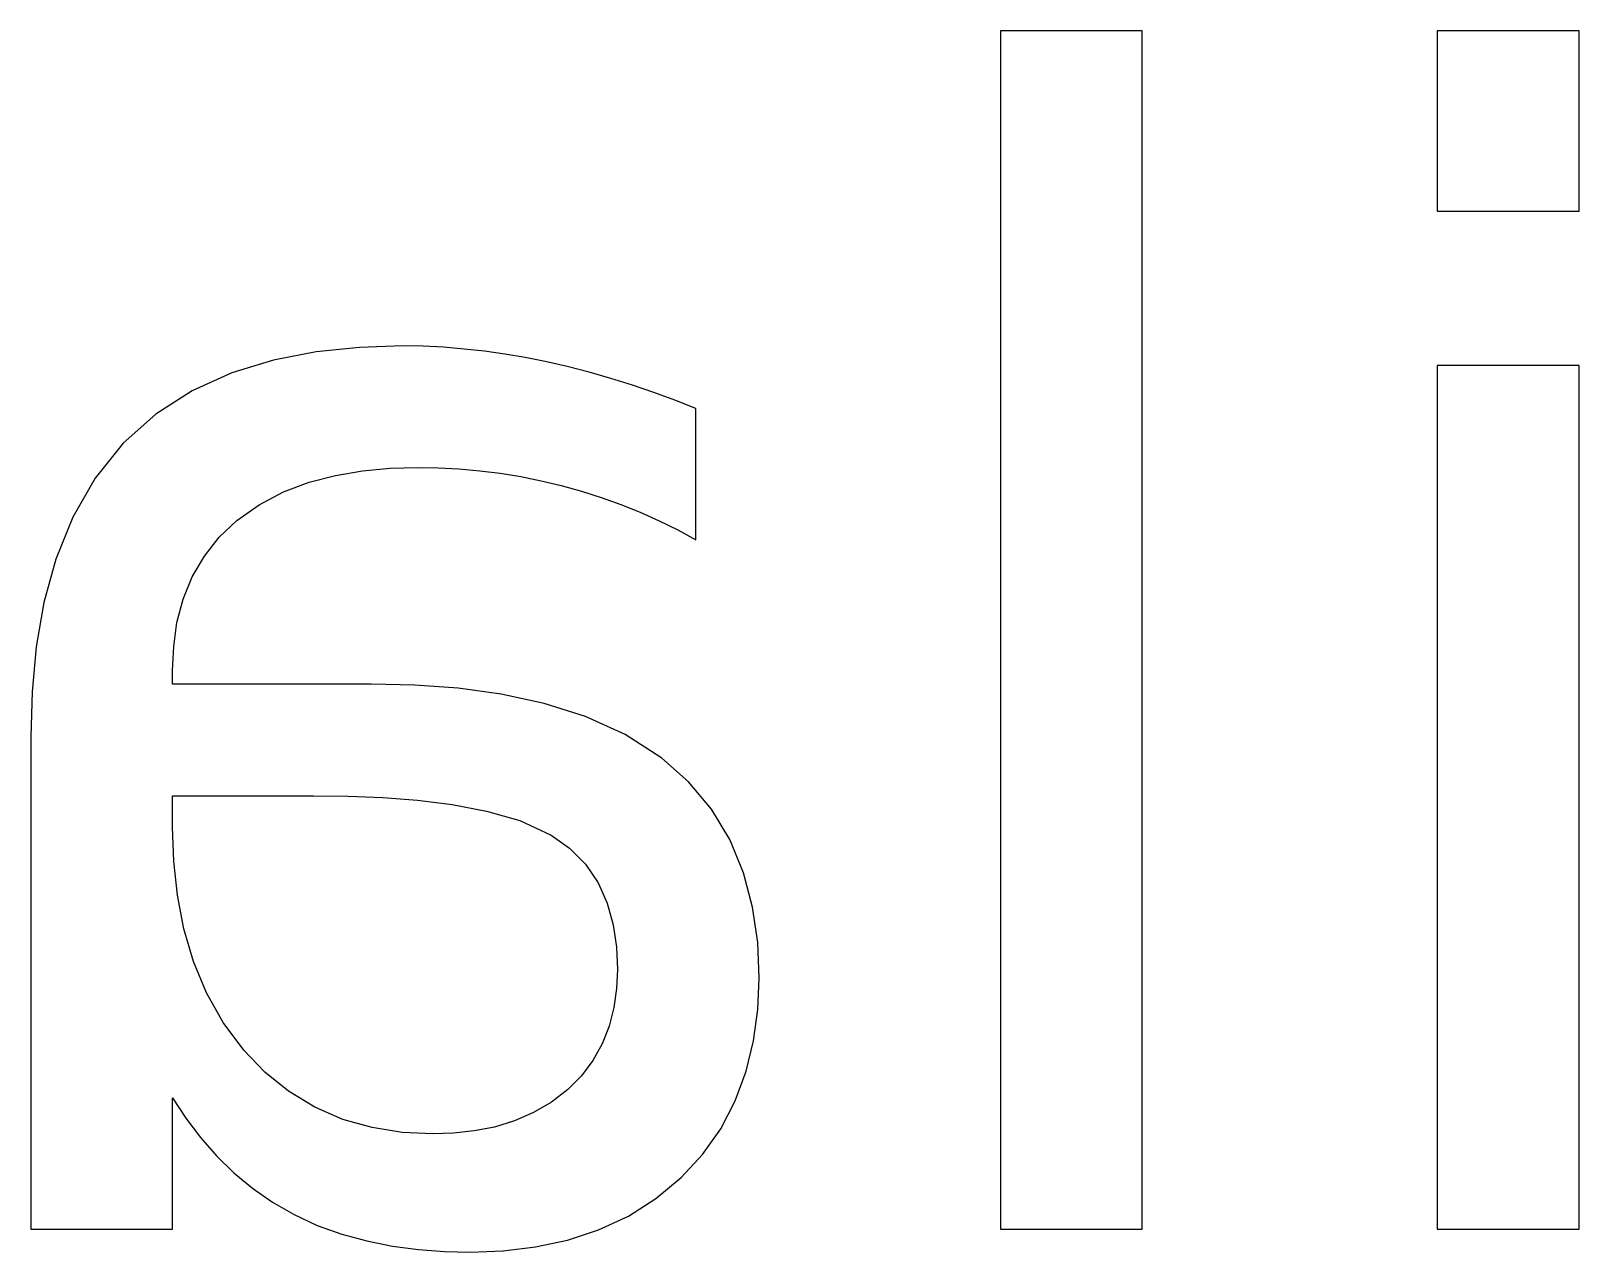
# Model space of a CAD drawing. Header units: metres. Extents: x 0 to 1774, y -720 to 827.
# Drawn here: x 64.31 to 72.39, y 820.99 to 827.37 of the extents above; entities that cross this region are included whole.
import ezdxf

# ---------------------------------------------------------------- set-up
doc = ezdxf.new("R2010")
doc.units = ezdxf.units.M

msp = doc.modelspace()

# ---------------------------------------------------------------- linework, layer by layer
at = {"layer": 'MARK'}
for p, q in [((69.367, 827.371), (69.367, 827.371)), ((69.367, 827.371), (69.367, 827.371)), ((69.367, 827.371), (69.367, 827.371)), ((69.367, 827.371), (69.367, 827.371)), ((69.367, 827.371), (69.367, 827.371)), ((69.367, 827.371), (69.367, 827.371)), ((69.367, 827.371), (69.367, 827.371)), ((69.473, 827.371), (69.367, 827.371)), ((69.473, 827.371), (69.367, 827.371)), ((69.367, 827.371), (69.367, 826.478)), ((69.367, 827.371), (69.367, 826.478)), ((69.578, 827.371), (69.473, 827.371)), ((69.578, 827.371), (69.473, 827.371)), ((69.684, 827.371), (69.578, 827.371)), ((69.684, 827.371), (69.578, 827.371)), ((69.79, 827.371), (69.684, 827.371)), ((69.79, 827.371), (69.684, 827.371)), ((69.895, 827.371), (69.79, 827.371)), ((69.895, 827.371), (69.79, 827.371)), ((70.001, 827.371), (69.895, 827.371)), ((70.001, 827.371), (69.895, 827.371)), ((70.107, 827.371), (70.001, 827.371)), ((70.107, 827.371), (70.001, 827.371)), ((70.107, 827.371), (70.107, 827.371)), ((70.107, 827.371), (70.107, 827.371)), ((70.107, 827.371), (70.107, 827.371)), ((70.107, 827.371), (70.107, 827.371)), ((70.107, 827.371), (70.107, 827.371)), ((70.107, 827.371), (70.107, 827.371)), ((70.107, 827.371), (70.107, 827.371)), ((70.107, 826.478), (70.107, 827.371)), ((70.107, 826.478), (70.107, 827.371)), ((71.647, 827.371), (71.647, 827.371)), ((71.647, 827.371), (71.647, 827.371)), ((71.647, 827.371), (71.647, 827.371)), ((71.647, 827.371), (71.647, 827.371)), ((71.647, 827.371), (71.647, 827.371)), ((71.647, 827.371), (71.647, 827.371)), ((71.647, 827.371), (71.647, 827.371)), ((71.753, 827.371), (71.647, 827.371)), ((71.753, 827.371), (71.647, 827.371)), ((71.647, 827.371), (71.647, 827.237)), ((71.647, 827.371), (71.647, 827.237)), ((71.858, 827.371), (71.753, 827.371)), ((71.858, 827.371), (71.753, 827.371)), ((71.964, 827.371), (71.858, 827.371)), ((71.964, 827.371), (71.858, 827.371)), ((72.07, 827.371), (71.964, 827.371)), ((72.07, 827.371), (71.964, 827.371)), ((72.175, 827.371), (72.07, 827.371)), ((72.175, 827.371), (72.07, 827.371)), ((72.281, 827.371), (72.175, 827.371)), ((72.281, 827.371), (72.175, 827.371)), ((72.387, 827.371), (72.281, 827.371)), ((72.387, 827.371), (72.281, 827.371)), ((72.387, 827.371), (72.387, 827.371)), ((72.387, 827.371), (72.387, 827.371)), ((72.387, 827.371), (72.387, 827.371)), ((72.387, 827.371), (72.387, 827.371)), ((72.387, 827.371), (72.387, 827.371)), ((72.387, 827.371), (72.387, 827.371)), ((72.387, 827.371), (72.387, 827.371)), ((72.387, 827.237), (72.387, 827.371)), ((72.387, 827.237), (72.387, 827.371)), ((71.647, 827.237), (71.647, 827.102)), ((71.647, 827.237), (71.647, 827.102)), ((72.387, 827.102), (72.387, 827.237)), ((72.387, 827.102), (72.387, 827.237)), ((71.647, 827.102), (71.647, 826.967)), ((71.647, 827.102), (71.647, 826.967)), ((72.387, 826.967), (72.387, 827.102)), ((72.387, 826.967), (72.387, 827.102)), ((71.647, 826.967), (71.647, 826.833)), ((71.647, 826.967), (71.647, 826.833)), ((72.387, 826.833), (72.387, 826.967)), ((72.387, 826.833), (72.387, 826.967)), ((71.647, 826.833), (71.647, 826.698)), ((71.647, 826.833), (71.647, 826.698)), ((72.387, 826.698), (72.387, 826.833)), ((72.387, 826.698), (72.387, 826.833)), ((71.647, 826.698), (71.647, 826.563)), ((71.647, 826.698), (71.647, 826.563)), ((72.387, 826.563), (72.387, 826.698)), ((72.387, 826.563), (72.387, 826.698)), ((71.647, 826.563), (71.647, 826.429)), ((71.647, 826.563), (71.647, 826.429)), ((72.387, 826.429), (72.387, 826.563)), ((72.387, 826.429), (72.387, 826.563)), ((69.367, 826.478), (69.367, 825.584)), ((69.367, 826.478), (69.367, 825.584)), ((70.107, 825.584), (70.107, 826.478)), ((70.107, 825.584), (70.107, 826.478)), ((71.647, 826.429), (71.647, 826.429)), ((71.647, 826.429), (71.647, 826.429)), ((71.647, 826.429), (71.647, 826.429)), ((71.647, 826.429), (71.647, 826.429)), ((71.647, 826.429), (71.647, 826.429)), ((71.647, 826.429), (71.647, 826.429)), ((71.647, 826.429), (71.647, 826.429)), ((71.647, 826.429), (71.753, 826.429)), ((71.647, 826.429), (71.753, 826.429)), ((71.753, 826.429), (71.858, 826.429)), ((71.753, 826.429), (71.858, 826.429)), ((71.858, 826.429), (71.964, 826.429)), ((71.858, 826.429), (71.964, 826.429)), ((71.964, 826.429), (72.07, 826.429)), ((71.964, 826.429), (72.07, 826.429)), ((72.07, 826.429), (72.175, 826.429)), ((72.07, 826.429), (72.175, 826.429)), ((72.175, 826.429), (72.281, 826.429)), ((72.175, 826.429), (72.281, 826.429)), ((72.281, 826.429), (72.387, 826.429)), ((72.281, 826.429), (72.387, 826.429)), ((72.387, 826.429), (72.387, 826.429)), ((72.387, 826.429), (72.387, 826.429)), ((72.387, 826.429), (72.387, 826.429)), ((72.387, 826.429), (72.387, 826.429)), ((72.387, 826.429), (72.387, 826.429)), ((72.387, 826.429), (72.387, 826.429)), ((72.387, 826.429), (72.387, 826.429)), ((66.021, 825.718), (65.795, 825.695)), ((66.021, 825.718), (65.795, 825.695)), ((66.248, 825.726), (66.021, 825.718)), ((66.248, 825.726), (66.021, 825.718)), ((66.248, 825.726), (66.248, 825.726)), ((66.248, 825.726), (66.248, 825.726)), ((66.248, 825.726), (66.248, 825.726)), ((66.248, 825.726), (66.248, 825.726)), ((66.248, 825.726), (66.248, 825.726)), ((66.248, 825.726), (66.248, 825.726)), ((66.248, 825.726), (66.248, 825.726)), ((66.354, 825.724), (66.248, 825.726)), ((66.354, 825.724), (66.248, 825.726)), ((66.461, 825.719), (66.354, 825.724)), ((66.461, 825.719), (66.354, 825.724)), ((66.568, 825.71), (66.461, 825.719)), ((66.568, 825.71), (66.461, 825.719)), ((66.674, 825.698), (66.568, 825.71)), ((66.674, 825.698), (66.568, 825.71)), ((66.78, 825.683), (66.674, 825.698)), ((66.78, 825.683), (66.674, 825.698)), ((65.573, 825.652), (65.356, 825.585)), ((65.573, 825.652), (65.356, 825.585)), ((65.795, 825.695), (65.573, 825.652)), ((65.795, 825.695), (65.573, 825.652)), ((66.886, 825.665), (66.78, 825.683)), ((66.886, 825.665), (66.78, 825.683)), ((66.991, 825.644), (66.886, 825.665)), ((66.991, 825.644), (66.886, 825.665)), ((66.991, 825.644), (66.991, 825.644)), ((66.991, 825.644), (66.991, 825.644)), ((66.991, 825.644), (66.991, 825.644)), ((66.991, 825.644), (66.991, 825.644)), ((66.991, 825.644), (66.991, 825.644)), ((66.991, 825.644), (66.991, 825.644)), ((66.991, 825.644), (66.991, 825.644)), ((67.106, 825.618), (66.991, 825.644)), ((67.106, 825.618), (66.991, 825.644)), ((67.22, 825.589), (67.106, 825.618)), ((67.22, 825.589), (67.106, 825.618)), ((71.647, 825.623), (71.647, 825.623)), ((71.647, 825.623), (71.647, 825.623)), ((71.647, 825.623), (71.647, 825.623)), ((71.647, 825.623), (71.647, 825.623)), ((71.647, 825.623), (71.647, 825.623)), ((71.647, 825.623), (71.647, 825.623)), ((71.647, 825.623), (71.647, 825.623)), ((71.753, 825.623), (71.647, 825.623)), ((71.753, 825.623), (71.647, 825.623)), ((71.647, 825.623), (71.647, 824.979)), ((71.647, 825.623), (71.647, 824.979)), ((71.858, 825.623), (71.753, 825.623)), ((71.858, 825.623), (71.753, 825.623)), ((71.964, 825.623), (71.858, 825.623)), ((71.964, 825.623), (71.858, 825.623)), ((72.07, 825.623), (71.964, 825.623)), ((72.07, 825.623), (71.964, 825.623)), ((72.175, 825.623), (72.07, 825.623)), ((72.175, 825.623), (72.07, 825.623)), ((72.281, 825.623), (72.175, 825.623)), ((72.281, 825.623), (72.175, 825.623)), ((72.387, 825.623), (72.281, 825.623)), ((72.387, 825.623), (72.281, 825.623)), ((72.387, 825.623), (72.387, 825.623)), ((72.387, 825.623), (72.387, 825.623)), ((72.387, 825.623), (72.387, 825.623)), ((72.387, 825.623), (72.387, 825.623)), ((72.387, 825.623), (72.387, 825.623)), ((72.387, 825.623), (72.387, 825.623)), ((72.387, 825.623), (72.387, 825.623)), ((72.387, 824.979), (72.387, 825.623)), ((72.387, 824.979), (72.387, 825.623)), ((65.356, 825.585), (65.149, 825.492)), ((65.356, 825.585), (65.149, 825.492)), ((67.333, 825.556), (67.22, 825.589)), ((67.333, 825.556), (67.22, 825.589)), ((67.446, 825.521), (67.333, 825.556)), ((67.446, 825.521), (67.333, 825.556)), ((69.367, 825.584), (69.367, 824.69)), ((69.367, 825.584), (69.367, 824.69)), ((70.107, 824.69), (70.107, 825.584)), ((70.107, 824.69), (70.107, 825.584)), ((65.149, 825.492), (64.958, 825.37)), ((65.149, 825.492), (64.958, 825.37)), ((67.558, 825.483), (67.446, 825.521)), ((67.558, 825.483), (67.446, 825.521)), ((67.668, 825.443), (67.558, 825.483)), ((67.668, 825.443), (67.558, 825.483)), ((67.778, 825.4), (67.668, 825.443)), ((67.778, 825.4), (67.668, 825.443)), ((67.778, 825.4), (67.778, 825.4)), ((67.778, 825.4), (67.778, 825.4)), ((67.778, 825.4), (67.778, 825.4)), ((67.778, 825.4), (67.778, 825.4)), ((67.778, 825.4), (67.778, 825.4)), ((67.778, 825.4), (67.778, 825.4)), ((67.778, 825.4), (67.778, 825.4)), ((67.778, 825.302), (67.778, 825.4)), ((67.778, 825.302), (67.778, 825.4)), ((64.958, 825.37), (64.789, 825.219)), ((64.958, 825.37), (64.789, 825.219)), ((67.778, 825.204), (67.778, 825.302)), ((67.778, 825.204), (67.778, 825.302)), ((64.789, 825.219), (64.642, 825.036)), ((64.789, 825.219), (64.642, 825.036)), ((64.789, 825.219), (64.789, 825.219)), ((64.789, 825.219), (64.789, 825.219)), ((64.789, 825.219), (64.789, 825.219)), ((64.789, 825.219), (64.789, 825.219)), ((64.789, 825.219), (64.789, 825.219)), ((64.789, 825.219), (64.789, 825.219)), ((64.789, 825.219), (64.789, 825.219)), ((67.778, 825.106), (67.778, 825.204)), ((67.778, 825.106), (67.778, 825.204)), ((65.759, 825.014), (65.897, 825.05)), ((65.759, 825.014), (65.897, 825.05)), ((65.897, 825.05), (66.038, 825.074)), ((65.897, 825.05), (66.038, 825.074)), ((66.038, 825.074), (66.181, 825.087)), ((66.038, 825.074), (66.181, 825.087)), ((66.181, 825.087), (66.324, 825.091)), ((66.181, 825.087), (66.324, 825.091)), ((66.324, 825.091), (66.324, 825.091)), ((66.324, 825.091), (66.324, 825.091)), ((66.324, 825.091), (66.324, 825.091)), ((66.324, 825.091), (66.324, 825.091)), ((66.324, 825.091), (66.324, 825.091)), ((66.324, 825.091), (66.324, 825.091)), ((66.324, 825.091), (66.324, 825.091)), ((66.324, 825.091), (66.432, 825.09)), ((66.324, 825.091), (66.432, 825.09)), ((66.432, 825.09), (66.541, 825.084)), ((66.432, 825.09), (66.541, 825.084)), ((66.541, 825.084), (66.649, 825.074)), ((66.541, 825.084), (66.649, 825.074)), ((66.649, 825.074), (66.756, 825.061)), ((66.649, 825.074), (66.756, 825.061)), ((66.756, 825.061), (66.863, 825.044)), ((66.756, 825.061), (66.863, 825.044)), ((67.778, 825.008), (67.778, 825.106)), ((67.778, 825.008), (67.778, 825.106)), ((64.642, 825.036), (64.525, 824.832)), ((64.642, 825.036), (64.525, 824.832)), ((65.625, 824.964), (65.759, 825.014)), ((65.625, 824.964), (65.759, 825.014)), ((66.863, 825.044), (66.97, 825.022)), ((66.863, 825.044), (66.97, 825.022)), ((66.97, 825.022), (67.075, 824.997)), ((66.97, 825.022), (67.075, 824.997)), ((67.075, 824.997), (67.075, 824.997)), ((67.075, 824.997), (67.075, 824.997)), ((67.075, 824.997), (67.075, 824.997)), ((67.075, 824.997), (67.075, 824.997)), ((67.075, 824.997), (67.075, 824.997)), ((67.075, 824.997), (67.075, 824.997)), ((67.075, 824.997), (67.075, 824.997)), ((67.075, 824.997), (67.18, 824.968)), ((67.075, 824.997), (67.18, 824.968)), ((67.18, 824.968), (67.283, 824.935)), ((67.18, 824.968), (67.283, 824.935)), ((67.778, 824.91), (67.778, 825.008)), ((67.778, 824.91), (67.778, 825.008)), ((71.647, 824.979), (71.647, 824.335)), ((71.647, 824.979), (71.647, 824.335)), ((72.387, 824.335), (72.387, 824.979)), ((72.387, 824.335), (72.387, 824.979)), ((65.382, 824.814), (65.498, 824.897)), ((65.382, 824.814), (65.498, 824.897)), ((65.498, 824.897), (65.625, 824.964)), ((65.498, 824.897), (65.625, 824.964)), ((67.283, 824.935), (67.385, 824.898)), ((67.283, 824.935), (67.385, 824.898)), ((67.385, 824.898), (67.486, 824.858)), ((67.385, 824.898), (67.486, 824.858)), ((67.778, 824.812), (67.778, 824.91)), ((67.778, 824.812), (67.778, 824.91)), ((64.525, 824.832), (64.437, 824.613)), ((64.525, 824.832), (64.437, 824.613)), ((65.29, 824.728), (65.382, 824.814)), ((65.29, 824.728), (65.382, 824.814)), ((65.382, 824.814), (65.382, 824.814)), ((65.382, 824.814), (65.382, 824.814)), ((65.382, 824.814), (65.382, 824.814)), ((65.382, 824.814), (65.382, 824.814)), ((65.382, 824.814), (65.382, 824.814)), ((65.382, 824.814), (65.382, 824.814)), ((65.382, 824.814), (65.382, 824.814)), ((67.486, 824.858), (67.585, 824.813)), ((67.486, 824.858), (67.585, 824.813)), ((67.585, 824.813), (67.683, 824.766)), ((67.585, 824.813), (67.683, 824.766)), ((67.778, 824.714), (67.778, 824.812)), ((67.778, 824.714), (67.778, 824.812)), ((65.212, 824.629), (65.29, 824.728)), ((65.212, 824.629), (65.29, 824.728)), ((67.683, 824.766), (67.778, 824.714)), ((67.683, 824.766), (67.778, 824.714)), ((67.778, 824.714), (67.778, 824.714)), ((67.778, 824.714), (67.778, 824.714)), ((67.778, 824.714), (67.778, 824.714)), ((67.778, 824.714), (67.778, 824.714)), ((67.778, 824.714), (67.778, 824.714)), ((67.778, 824.714), (67.778, 824.714)), ((67.778, 824.714), (67.778, 824.714)), ((69.367, 824.69), (69.367, 823.796)), ((69.367, 824.69), (69.367, 823.796)), ((70.107, 823.796), (70.107, 824.69)), ((70.107, 823.796), (70.107, 824.69)), ((64.437, 824.613), (64.375, 824.386)), ((64.437, 824.613), (64.375, 824.386)), ((65.149, 824.52), (65.212, 824.629)), ((65.149, 824.52), (65.212, 824.629)), ((65.101, 824.403), (65.149, 824.52)), ((65.101, 824.403), (65.149, 824.52)), ((65.069, 824.281), (65.101, 824.403)), ((65.069, 824.281), (65.101, 824.403)), ((64.375, 824.386), (64.335, 824.154)), ((64.375, 824.386), (64.335, 824.154)), ((71.647, 824.335), (71.647, 823.691)), ((71.647, 824.335), (71.647, 823.691)), ((72.387, 823.691), (72.387, 824.335)), ((72.387, 823.691), (72.387, 824.335)), ((65.052, 824.157), (65.069, 824.281)), ((65.052, 824.157), (65.069, 824.281)), ((64.335, 824.154), (64.314, 823.92)), ((64.335, 824.154), (64.314, 823.92)), ((65.046, 824.031), (65.052, 824.157)), ((65.046, 824.031), (65.052, 824.157)), ((65.046, 824.031), (65.046, 824.031)), ((65.046, 824.031), (65.046, 824.031)), ((65.046, 824.031), (65.046, 824.031)), ((65.046, 824.031), (65.046, 824.031)), ((65.046, 824.031), (65.046, 824.031)), ((65.046, 824.031), (65.046, 824.031)), ((65.046, 824.031), (65.046, 824.031)), ((65.046, 824.021), (65.046, 824.031)), ((65.046, 824.021), (65.046, 824.031)), ((65.046, 824.011), (65.046, 824.021)), ((65.046, 824.011), (65.046, 824.021)), ((65.046, 824), (65.046, 824.011)), ((65.046, 824), (65.046, 824.011)), ((65.046, 823.99), (65.046, 824)), ((65.046, 823.99), (65.046, 824)), ((64.314, 823.92), (64.307, 823.685)), ((64.314, 823.92), (64.307, 823.685)), ((65.046, 823.98), (65.046, 823.99)), ((65.046, 823.98), (65.046, 823.99)), ((65.046, 823.97), (65.046, 823.98)), ((65.046, 823.97), (65.046, 823.98)), ((65.046, 823.96), (65.046, 823.97)), ((65.046, 823.96), (65.046, 823.97)), ((65.046, 823.96), (65.046, 823.96)), ((65.046, 823.96), (65.046, 823.96)), ((65.046, 823.96), (65.046, 823.96)), ((65.046, 823.96), (65.046, 823.96)), ((65.046, 823.96), (65.046, 823.96)), ((65.046, 823.96), (65.046, 823.96)), ((65.046, 823.96), (65.046, 823.96)), ((65.194, 823.96), (65.046, 823.96)), ((65.194, 823.96), (65.046, 823.96)), ((65.342, 823.96), (65.194, 823.96)), ((65.342, 823.96), (65.194, 823.96)), ((65.49, 823.96), (65.342, 823.96)), ((65.49, 823.96), (65.342, 823.96)), ((65.639, 823.96), (65.49, 823.96)), ((65.639, 823.96), (65.49, 823.96)), ((65.787, 823.96), (65.639, 823.96)), ((65.787, 823.96), (65.639, 823.96)), ((65.935, 823.96), (65.787, 823.96)), ((65.935, 823.96), (65.787, 823.96)), ((66.083, 823.96), (65.935, 823.96)), ((66.083, 823.96), (65.935, 823.96)), ((66.083, 823.96), (66.083, 823.96)), ((66.083, 823.96), (66.083, 823.96)), ((66.083, 823.96), (66.083, 823.96)), ((66.083, 823.96), (66.083, 823.96)), ((66.083, 823.96), (66.083, 823.96)), ((66.083, 823.96), (66.083, 823.96)), ((66.083, 823.96), (66.083, 823.96)), ((66.31, 823.955), (66.083, 823.96)), ((66.31, 823.955), (66.083, 823.96)), ((66.537, 823.938), (66.31, 823.955)), ((66.537, 823.938), (66.31, 823.955)), ((66.762, 823.907), (66.537, 823.938)), ((66.762, 823.907), (66.537, 823.938)), ((66.985, 823.859), (66.762, 823.907)), ((66.985, 823.859), (66.762, 823.907)), ((67.201, 823.79), (66.985, 823.859)), ((67.201, 823.79), (66.985, 823.859)), ((67.408, 823.696), (67.201, 823.79)), ((67.408, 823.696), (67.201, 823.79)), ((69.367, 823.796), (69.367, 822.902)), ((69.367, 823.796), (69.367, 822.902)), ((70.107, 822.902), (70.107, 823.796)), ((70.107, 822.902), (70.107, 823.796)), ((64.307, 823.685), (64.307, 823.685)), ((64.307, 823.685), (64.307, 823.685)), ((64.307, 823.685), (64.307, 823.685)), ((64.307, 823.685), (64.307, 823.685)), ((64.307, 823.685), (64.307, 823.685)), ((64.307, 823.685), (64.307, 823.685)), ((64.307, 823.685), (64.307, 823.685)), ((64.307, 823.685), (64.307, 823.317)), ((64.307, 823.685), (64.307, 823.317)), ((67.6, 823.573), (67.408, 823.696)), ((67.6, 823.573), (67.408, 823.696)), ((71.647, 823.691), (71.647, 823.047)), ((71.647, 823.691), (71.647, 823.047)), ((72.387, 823.047), (72.387, 823.691)), ((72.387, 823.047), (72.387, 823.691)), ((67.6, 823.573), (67.6, 823.573)), ((67.6, 823.573), (67.6, 823.573)), ((67.6, 823.573), (67.6, 823.573)), ((67.6, 823.573), (67.6, 823.573)), ((67.6, 823.573), (67.6, 823.573)), ((67.6, 823.573), (67.6, 823.573)), ((67.6, 823.573), (67.6, 823.573)), ((67.739, 823.45), (67.6, 823.573)), ((67.739, 823.45), (67.6, 823.573)), ((67.859, 823.307), (67.739, 823.45)), ((67.859, 823.307), (67.739, 823.45)), ((65.046, 823.377), (65.046, 823.377)), ((65.046, 823.377), (65.046, 823.377)), ((65.046, 823.377), (65.046, 823.377)), ((65.046, 823.377), (65.046, 823.377)), ((65.046, 823.377), (65.046, 823.377)), ((65.046, 823.377), (65.046, 823.377)), ((65.046, 823.377), (65.046, 823.377)), ((65.046, 823.377), (65.151, 823.377)), ((65.046, 823.377), (65.151, 823.377)), ((65.046, 823.354), (65.046, 823.377)), ((65.046, 823.354), (65.046, 823.377)), ((65.046, 823.33), (65.046, 823.354)), ((65.046, 823.33), (65.046, 823.354)), ((65.151, 823.377), (65.256, 823.377)), ((65.151, 823.377), (65.256, 823.377)), ((65.256, 823.377), (65.361, 823.377)), ((65.256, 823.377), (65.361, 823.377)), ((65.361, 823.377), (65.466, 823.377)), ((65.361, 823.377), (65.466, 823.377)), ((65.466, 823.377), (65.571, 823.377)), ((65.466, 823.377), (65.571, 823.377)), ((65.571, 823.377), (65.676, 823.377)), ((65.571, 823.377), (65.676, 823.377)), ((65.676, 823.377), (65.781, 823.377)), ((65.676, 823.377), (65.781, 823.377)), ((65.781, 823.377), (65.781, 823.377)), ((65.781, 823.377), (65.781, 823.377)), ((65.781, 823.377), (65.781, 823.377)), ((65.781, 823.377), (65.781, 823.377)), ((65.781, 823.377), (65.781, 823.377)), ((65.781, 823.377), (65.781, 823.377)), ((65.781, 823.377), (65.781, 823.377)), ((65.781, 823.377), (65.963, 823.375)), ((65.781, 823.377), (65.963, 823.375)), ((65.963, 823.375), (66.144, 823.367)), ((65.963, 823.375), (66.144, 823.367)), ((66.144, 823.367), (66.325, 823.354)), ((66.144, 823.367), (66.325, 823.354)), ((66.325, 823.354), (66.506, 823.331)), ((66.325, 823.354), (66.506, 823.331)), ((64.307, 823.317), (64.307, 822.95)), ((64.307, 823.317), (64.307, 822.95)), ((65.046, 823.307), (65.046, 823.33)), ((65.046, 823.307), (65.046, 823.33)), ((65.046, 823.283), (65.046, 823.307)), ((65.046, 823.283), (65.046, 823.307)), ((65.046, 823.26), (65.046, 823.283)), ((65.046, 823.26), (65.046, 823.283)), ((66.506, 823.331), (66.684, 823.297)), ((66.506, 823.331), (66.684, 823.297)), ((66.684, 823.297), (66.858, 823.247)), ((66.684, 823.297), (66.858, 823.247)), ((67.955, 823.148), (67.859, 823.307)), ((67.955, 823.148), (67.859, 823.307)), ((65.046, 823.236), (65.046, 823.26)), ((65.046, 823.236), (65.046, 823.26)), ((65.046, 823.213), (65.046, 823.236)), ((65.046, 823.213), (65.046, 823.236)), ((65.046, 823.213), (65.046, 823.213)), ((65.046, 823.213), (65.046, 823.213)), ((65.046, 823.213), (65.046, 823.213)), ((65.046, 823.213), (65.046, 823.213)), ((65.046, 823.213), (65.046, 823.213)), ((65.046, 823.213), (65.046, 823.213)), ((65.046, 823.213), (65.046, 823.213)), ((65.052, 823.035), (65.046, 823.213)), ((65.052, 823.035), (65.046, 823.213)), ((66.858, 823.247), (67.023, 823.171)), ((66.858, 823.247), (67.023, 823.171)), ((67.023, 823.171), (67.023, 823.171)), ((67.023, 823.171), (67.023, 823.171)), ((67.023, 823.171), (67.023, 823.171)), ((67.023, 823.171), (67.023, 823.171)), ((67.023, 823.171), (67.023, 823.171)), ((67.023, 823.171), (67.023, 823.171)), ((67.023, 823.171), (67.023, 823.171)), ((67.023, 823.171), (67.118, 823.104)), ((67.023, 823.171), (67.118, 823.104)), ((68.026, 822.975), (67.955, 823.148)), ((68.026, 822.975), (67.955, 823.148)), ((65.071, 822.857), (65.052, 823.035)), ((65.071, 822.857), (65.052, 823.035)), ((67.118, 823.104), (67.201, 823.02)), ((67.118, 823.104), (67.201, 823.02)), ((71.647, 823.047), (71.647, 822.402)), ((71.647, 823.047), (71.647, 822.402)), ((72.387, 822.402), (72.387, 823.047)), ((72.387, 822.402), (72.387, 823.047)), ((64.307, 822.95), (64.307, 822.583)), ((64.307, 822.95), (64.307, 822.583)), ((67.201, 823.02), (67.267, 822.923)), ((67.201, 823.02), (67.267, 822.923)), ((68.073, 822.795), (68.026, 822.975)), ((68.073, 822.795), (68.026, 822.975)), ((67.267, 822.923), (67.315, 822.816)), ((67.267, 822.923), (67.315, 822.816)), ((69.367, 822.902), (69.367, 822.008)), ((69.367, 822.902), (69.367, 822.008)), ((70.107, 822.008), (70.107, 822.902)), ((70.107, 822.008), (70.107, 822.902)), ((65.105, 822.682), (65.071, 822.857)), ((65.105, 822.682), (65.071, 822.857)), ((67.315, 822.816), (67.346, 822.703)), ((67.315, 822.816), (67.346, 822.703)), ((68.1, 822.611), (68.073, 822.795)), ((68.1, 822.611), (68.073, 822.795)), ((65.155, 822.511), (65.105, 822.682)), ((65.155, 822.511), (65.105, 822.682)), ((67.346, 822.703), (67.363, 822.587)), ((67.346, 822.703), (67.363, 822.587)), ((64.307, 822.583), (64.307, 822.216)), ((64.307, 822.583), (64.307, 822.216)), ((67.363, 822.587), (67.368, 822.47)), ((67.363, 822.587), (67.368, 822.47)), ((68.108, 822.425), (68.1, 822.611)), ((68.108, 822.425), (68.1, 822.611)), ((65.224, 822.347), (65.155, 822.511)), ((65.224, 822.347), (65.155, 822.511)), ((67.368, 822.47), (67.364, 822.37)), ((67.368, 822.47), (67.364, 822.37)), ((67.368, 822.47), (67.368, 822.47)), ((67.368, 822.47), (67.368, 822.47)), ((67.368, 822.47), (67.368, 822.47)), ((67.368, 822.47), (67.368, 822.47)), ((67.368, 822.47), (67.368, 822.47)), ((67.368, 822.47), (67.368, 822.47)), ((67.368, 822.47), (67.368, 822.47)), ((68.101, 822.26), (68.108, 822.425)), ((68.101, 822.26), (68.108, 822.425)), ((68.108, 822.425), (68.108, 822.425)), ((68.108, 822.425), (68.108, 822.425)), ((68.108, 822.425), (68.108, 822.425)), ((68.108, 822.425), (68.108, 822.425)), ((68.108, 822.425), (68.108, 822.425)), ((68.108, 822.425), (68.108, 822.425)), ((68.108, 822.425), (68.108, 822.425)), ((71.647, 822.402), (71.647, 821.758)), ((71.647, 822.402), (71.647, 821.758)), ((72.387, 821.758), (72.387, 822.402)), ((72.387, 821.758), (72.387, 822.402)), ((65.311, 822.192), (65.224, 822.347)), ((65.311, 822.192), (65.224, 822.347)), ((67.364, 822.37), (67.35, 822.271)), ((67.364, 822.37), (67.35, 822.271)), ((67.35, 822.271), (67.325, 822.174)), ((67.35, 822.271), (67.325, 822.174)), ((68.079, 822.097), (68.101, 822.26)), ((68.079, 822.097), (68.101, 822.26)), ((64.307, 822.216), (64.307, 821.849)), ((64.307, 822.216), (64.307, 821.849)), ((65.418, 822.049), (65.311, 822.192)), ((65.418, 822.049), (65.311, 822.192)), ((67.325, 822.174), (67.289, 822.081)), ((67.325, 822.174), (67.289, 822.081)), ((67.289, 822.081), (67.24, 821.994)), ((67.289, 822.081), (67.24, 821.994)), ((68.04, 821.938), (68.079, 822.097)), ((68.04, 821.938), (68.079, 822.097)), ((65.418, 822.049), (65.418, 822.049)), ((65.418, 822.049), (65.418, 822.049)), ((65.418, 822.049), (65.418, 822.049)), ((65.418, 822.049), (65.418, 822.049)), ((65.418, 822.049), (65.418, 822.049)), ((65.418, 822.049), (65.418, 822.049)), ((65.418, 822.049), (65.418, 822.049)), ((65.528, 821.934), (65.418, 822.049)), ((65.528, 821.934), (65.418, 822.049)), ((67.24, 821.994), (67.18, 821.914)), ((67.24, 821.994), (67.18, 821.914)), ((69.367, 822.008), (69.367, 821.114)), ((69.367, 822.008), (69.367, 821.114)), ((70.107, 821.114), (70.107, 822.008)), ((70.107, 821.114), (70.107, 822.008)), ((65.652, 821.834), (65.528, 821.934)), ((65.652, 821.834), (65.528, 821.934)), ((67.18, 821.914), (67.109, 821.843)), ((67.18, 821.914), (67.109, 821.843)), ((67.983, 821.783), (68.04, 821.938)), ((67.983, 821.783), (68.04, 821.938)), ((64.307, 821.849), (64.307, 821.481)), ((64.307, 821.849), (64.307, 821.481)), ((65.788, 821.751), (65.652, 821.834)), ((65.788, 821.751), (65.652, 821.834)), ((67.109, 821.843), (67.024, 821.776)), ((67.109, 821.843), (67.024, 821.776)), ((67.109, 821.843), (67.109, 821.843)), ((67.109, 821.843), (67.109, 821.843)), ((67.109, 821.843), (67.109, 821.843)), ((67.109, 821.843), (67.109, 821.843)), ((67.109, 821.843), (67.109, 821.843)), ((67.109, 821.843), (67.109, 821.843)), ((67.109, 821.843), (67.109, 821.843)), ((65.046, 821.8), (65.046, 821.8)), ((65.046, 821.8), (65.046, 821.8)), ((65.046, 821.8), (65.046, 821.8)), ((65.046, 821.8), (65.046, 821.8)), ((65.046, 821.8), (65.046, 821.8)), ((65.046, 821.8), (65.046, 821.8)), ((65.046, 821.8), (65.046, 821.8)), ((65.046, 821.8), (65.116, 821.694)), ((65.046, 821.8), (65.116, 821.694)), ((65.046, 821.702), (65.046, 821.8)), ((65.046, 821.702), (65.046, 821.8)), ((65.934, 821.687), (65.788, 821.751)), ((65.934, 821.687), (65.788, 821.751)), ((67.024, 821.776), (66.93, 821.722)), ((67.024, 821.776), (66.93, 821.722)), ((67.907, 821.638), (67.983, 821.783)), ((67.907, 821.638), (67.983, 821.783)), ((71.647, 821.758), (71.647, 821.114)), ((71.647, 821.758), (71.647, 821.114)), ((72.387, 821.114), (72.387, 821.758)), ((72.387, 821.114), (72.387, 821.758)), ((65.046, 821.604), (65.046, 821.702)), ((65.046, 821.604), (65.046, 821.702)), ((65.116, 821.694), (65.192, 821.593)), ((65.116, 821.694), (65.192, 821.593)), ((66.088, 821.644), (65.934, 821.687)), ((66.088, 821.644), (65.934, 821.687)), ((66.831, 821.679), (66.727, 821.647)), ((66.831, 821.679), (66.727, 821.647)), ((66.93, 821.722), (66.831, 821.679)), ((66.93, 821.722), (66.831, 821.679)), ((65.046, 821.506), (65.046, 821.604)), ((65.046, 821.506), (65.046, 821.604)), ((65.192, 821.593), (65.275, 821.497)), ((65.192, 821.593), (65.275, 821.497)), ((66.245, 821.619), (66.088, 821.644)), ((66.245, 821.619), (66.088, 821.644)), ((66.404, 821.611), (66.245, 821.619)), ((66.404, 821.611), (66.245, 821.619)), ((66.513, 821.615), (66.404, 821.611)), ((66.513, 821.615), (66.404, 821.611)), ((66.404, 821.611), (66.404, 821.611)), ((66.404, 821.611), (66.404, 821.611)), ((66.404, 821.611), (66.404, 821.611)), ((66.404, 821.611), (66.404, 821.611)), ((66.404, 821.611), (66.404, 821.611)), ((66.404, 821.611), (66.404, 821.611)), ((66.404, 821.611), (66.404, 821.611)), ((66.62, 821.627), (66.513, 821.615)), ((66.62, 821.627), (66.513, 821.615)), ((66.727, 821.647), (66.62, 821.627)), ((66.727, 821.647), (66.62, 821.627)), ((67.812, 821.504), (67.907, 821.638)), ((67.812, 821.504), (67.907, 821.638)), ((65.046, 821.408), (65.046, 821.506)), ((65.046, 821.408), (65.046, 821.506)), ((65.275, 821.497), (65.366, 821.408)), ((65.275, 821.497), (65.366, 821.408)), ((67.7, 821.383), (67.812, 821.504)), ((67.7, 821.383), (67.812, 821.504)), ((64.307, 821.481), (64.307, 821.114)), ((64.307, 821.481), (64.307, 821.114)), ((65.046, 821.31), (65.046, 821.408)), ((65.046, 821.31), (65.046, 821.408)), ((65.366, 821.408), (65.463, 821.327)), ((65.366, 821.408), (65.463, 821.327)), ((67.569, 821.273), (67.7, 821.383)), ((67.569, 821.273), (67.7, 821.383)), ((67.7, 821.383), (67.7, 821.383)), ((67.7, 821.383), (67.7, 821.383)), ((67.7, 821.383), (67.7, 821.383)), ((67.7, 821.383), (67.7, 821.383)), ((67.7, 821.383), (67.7, 821.383)), ((67.7, 821.383), (67.7, 821.383)), ((67.7, 821.383), (67.7, 821.383)), ((65.046, 821.212), (65.046, 821.31)), ((65.046, 821.212), (65.046, 821.31)), ((65.463, 821.327), (65.567, 821.254)), ((65.463, 821.327), (65.567, 821.254)), ((65.567, 821.254), (65.677, 821.191)), ((65.567, 821.254), (65.677, 821.191)), ((67.425, 821.182), (67.569, 821.273)), ((67.425, 821.182), (67.569, 821.273)), ((65.046, 821.114), (65.046, 821.212)), ((65.046, 821.114), (65.046, 821.212)), ((65.677, 821.191), (65.677, 821.191)), ((65.677, 821.191), (65.677, 821.191)), ((65.677, 821.191), (65.677, 821.191)), ((65.677, 821.191), (65.677, 821.191)), ((65.677, 821.191), (65.677, 821.191)), ((65.677, 821.191), (65.677, 821.191)), ((65.677, 821.191), (65.677, 821.191)), ((65.677, 821.191), (65.801, 821.133)), ((65.677, 821.191), (65.801, 821.133)), ((67.27, 821.11), (67.425, 821.182)), ((67.27, 821.11), (67.425, 821.182)), ((64.307, 821.114), (64.307, 821.114)), ((64.307, 821.114), (64.307, 821.114)), ((64.307, 821.114), (64.307, 821.114)), ((64.307, 821.114), (64.307, 821.114)), ((64.307, 821.114), (64.307, 821.114)), ((64.307, 821.114), (64.307, 821.114)), ((64.307, 821.114), (64.307, 821.114)), ((64.307, 821.114), (64.412, 821.114)), ((64.307, 821.114), (64.412, 821.114)), ((64.412, 821.114), (64.518, 821.114)), ((64.412, 821.114), (64.518, 821.114)), ((64.518, 821.114), (64.624, 821.114)), ((64.518, 821.114), (64.624, 821.114)), ((64.624, 821.114), (64.729, 821.114)), ((64.624, 821.114), (64.729, 821.114)), ((64.729, 821.114), (64.835, 821.114)), ((64.729, 821.114), (64.835, 821.114)), ((64.835, 821.114), (64.941, 821.114)), ((64.835, 821.114), (64.941, 821.114)), ((64.941, 821.114), (65.046, 821.114)), ((64.941, 821.114), (65.046, 821.114)), ((65.046, 821.114), (65.046, 821.114)), ((65.046, 821.114), (65.046, 821.114)), ((65.046, 821.114), (65.046, 821.114)), ((65.046, 821.114), (65.046, 821.114)), ((65.046, 821.114), (65.046, 821.114)), ((65.046, 821.114), (65.046, 821.114)), ((65.046, 821.114), (65.046, 821.114)), ((65.801, 821.133), (65.929, 821.087)), ((65.801, 821.133), (65.929, 821.087)), ((67.108, 821.056), (67.27, 821.11)), ((67.108, 821.056), (67.27, 821.11)), ((69.367, 821.114), (69.367, 821.114)), ((69.367, 821.114), (69.367, 821.114)), ((69.367, 821.114), (69.367, 821.114)), ((69.367, 821.114), (69.367, 821.114)), ((69.367, 821.114), (69.367, 821.114)), ((69.367, 821.114), (69.367, 821.114)), ((69.367, 821.114), (69.367, 821.114)), ((69.367, 821.114), (69.473, 821.114)), ((69.367, 821.114), (69.473, 821.114)), ((69.473, 821.114), (69.578, 821.114)), ((69.473, 821.114), (69.578, 821.114)), ((69.578, 821.114), (69.684, 821.114)), ((69.578, 821.114), (69.684, 821.114)), ((69.684, 821.114), (69.79, 821.114)), ((69.684, 821.114), (69.79, 821.114)), ((69.79, 821.114), (69.895, 821.114)), ((69.79, 821.114), (69.895, 821.114)), ((69.895, 821.114), (70.001, 821.114)), ((69.895, 821.114), (70.001, 821.114)), ((70.001, 821.114), (70.107, 821.114)), ((70.001, 821.114), (70.107, 821.114)), ((70.107, 821.114), (70.107, 821.114)), ((70.107, 821.114), (70.107, 821.114)), ((70.107, 821.114), (70.107, 821.114)), ((70.107, 821.114), (70.107, 821.114)), ((70.107, 821.114), (70.107, 821.114)), ((70.107, 821.114), (70.107, 821.114)), ((70.107, 821.114), (70.107, 821.114)), ((71.647, 821.114), (71.647, 821.114)), ((71.647, 821.114), (71.647, 821.114)), ((71.647, 821.114), (71.647, 821.114)), ((71.647, 821.114), (71.647, 821.114)), ((71.647, 821.114), (71.647, 821.114)), ((71.647, 821.114), (71.647, 821.114)), ((71.647, 821.114), (71.647, 821.114)), ((71.647, 821.114), (71.753, 821.114)), ((71.647, 821.114), (71.753, 821.114)), ((71.753, 821.114), (71.858, 821.114)), ((71.753, 821.114), (71.858, 821.114)), ((71.858, 821.114), (71.964, 821.114)), ((71.858, 821.114), (71.964, 821.114)), ((71.964, 821.114), (72.07, 821.114)), ((71.964, 821.114), (72.07, 821.114)), ((72.07, 821.114), (72.175, 821.114)), ((72.07, 821.114), (72.175, 821.114)), ((72.175, 821.114), (72.281, 821.114)), ((72.175, 821.114), (72.281, 821.114)), ((72.281, 821.114), (72.387, 821.114)), ((72.281, 821.114), (72.387, 821.114)), ((72.387, 821.114), (72.387, 821.114)), ((72.387, 821.114), (72.387, 821.114)), ((72.387, 821.114), (72.387, 821.114)), ((72.387, 821.114), (72.387, 821.114)), ((72.387, 821.114), (72.387, 821.114)), ((72.387, 821.114), (72.387, 821.114)), ((72.387, 821.114), (72.387, 821.114)), ((65.929, 821.087), (66.06, 821.052)), ((65.929, 821.087), (66.06, 821.052)), ((66.06, 821.052), (66.194, 821.025)), ((66.06, 821.052), (66.194, 821.025)), ((66.194, 821.025), (66.329, 821.007)), ((66.194, 821.025), (66.329, 821.007)), ((66.772, 821.001), (66.941, 821.021)), ((66.772, 821.001), (66.941, 821.021)), ((66.941, 821.021), (67.108, 821.056)), ((66.941, 821.021), (67.108, 821.056)), ((66.329, 821.007), (66.465, 820.997)), ((66.329, 821.007), (66.465, 820.997)), ((66.465, 820.997), (66.601, 820.994)), ((66.465, 820.997), (66.601, 820.994)), ((66.601, 820.994), (66.772, 821.001)), ((66.601, 820.994), (66.772, 821.001)), ((66.601, 820.994), (66.601, 820.994)), ((66.601, 820.994), (66.601, 820.994)), ((66.601, 820.994), (66.601, 820.994)), ((66.601, 820.994), (66.601, 820.994)), ((66.601, 820.994), (66.601, 820.994)), ((66.601, 820.994), (66.601, 820.994)), ((66.601, 820.994), (66.601, 820.994))]:
    msp.add_line(p, q, dxfattribs=at)

doc.saveas('drawing.dxf')
